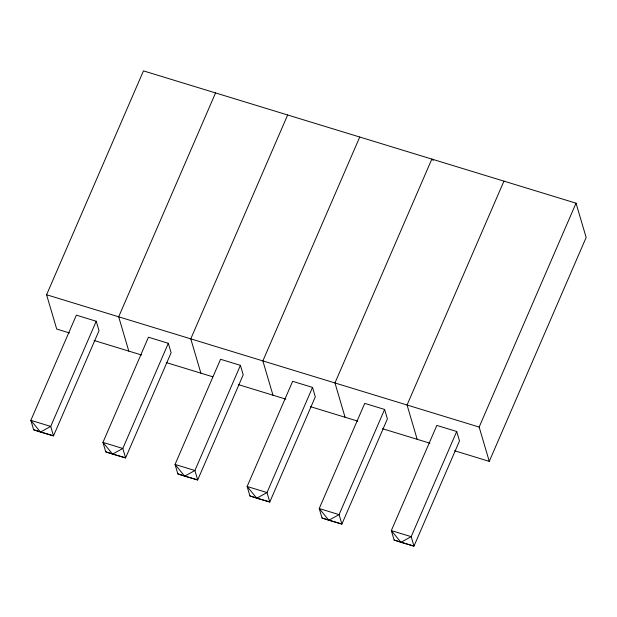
<?xml version="1.0" encoding="UTF-8"?>
<svg xmlns="http://www.w3.org/2000/svg" width="617" height="617" viewBox="0 0 617 617"><rect width="100%" height="100%" fill="white"/><g stroke="black" fill="none" stroke-linecap="round" stroke-linejoin="round"><path stroke-width="0.93" d="M69.474 332.964L56.702 329.054L46.584 294.756L143.46 70.878L576.031 203.186L586.15 237.483L489.273 461.362L454.59 450.749M96.229 321.241L50.717 426.416L40.467 432.054L33.642 429.787L30.85 420.339L76.361 315.164L96.229 321.241L99.021 330.697L53.509 435.864L40.467 432.054L30.85 420.339L50.717 426.416L53.509 435.864L33.642 429.787M215.557 92.928L118.68 316.806L128.799 351.104M168.325 343.291L122.814 448.466L112.564 454.104L105.731 451.837L102.946 442.389L148.458 337.221L168.325 343.291L171.11 352.747L125.598 457.914L112.564 454.104L102.946 442.389L122.814 448.466L125.598 457.914L105.731 451.837M287.653 114.986L190.776 338.856L200.887 373.154M240.422 365.349L194.91 470.516L184.66 476.154L177.827 473.887L175.043 464.439L220.554 359.271L240.422 365.349L243.206 374.797L197.695 479.964L184.66 476.154L175.043 464.439L194.91 470.516L197.695 479.964L177.827 473.887M359.75 137.036L262.865 360.906L272.984 395.204M312.518 387.399L267.007 492.567L256.757 498.204L249.924 495.937L247.132 486.489L292.643 381.321L312.518 387.399L315.302 396.847L269.791 502.014L256.757 498.204L247.132 486.489L267.007 492.567L269.791 502.014L249.924 495.937M384.607 409.449L339.095 514.617L328.846 520.254L322.02 517.995L319.228 508.539L364.74 403.371L384.607 409.449L387.399 418.897L341.887 524.072L328.846 520.254L319.228 508.539L339.095 514.617L341.887 524.072L322.02 517.995M503.935 181.136L407.058 405.014L417.177 439.312M456.703 431.499L411.192 536.667L400.942 542.304L394.116 540.045L391.325 530.589L436.836 425.422L456.703 431.499L459.495 440.947L413.984 546.122L400.942 542.304L391.325 530.589L411.192 536.667L413.984 546.122L394.116 540.045M489.273 461.362L479.154 427.064L576.031 203.186M46.584 294.756L479.154 427.064M94.116 340.499L141.571 355.014M166.212 362.549L212.757 376.786M238.309 384.599L285.764 399.114M310.405 406.649L357.86 421.164M382.494 428.699L429.949 443.214M433.219 160.381L431.846 159.086L334.962 382.956L345.08 417.262"/></g></svg>
